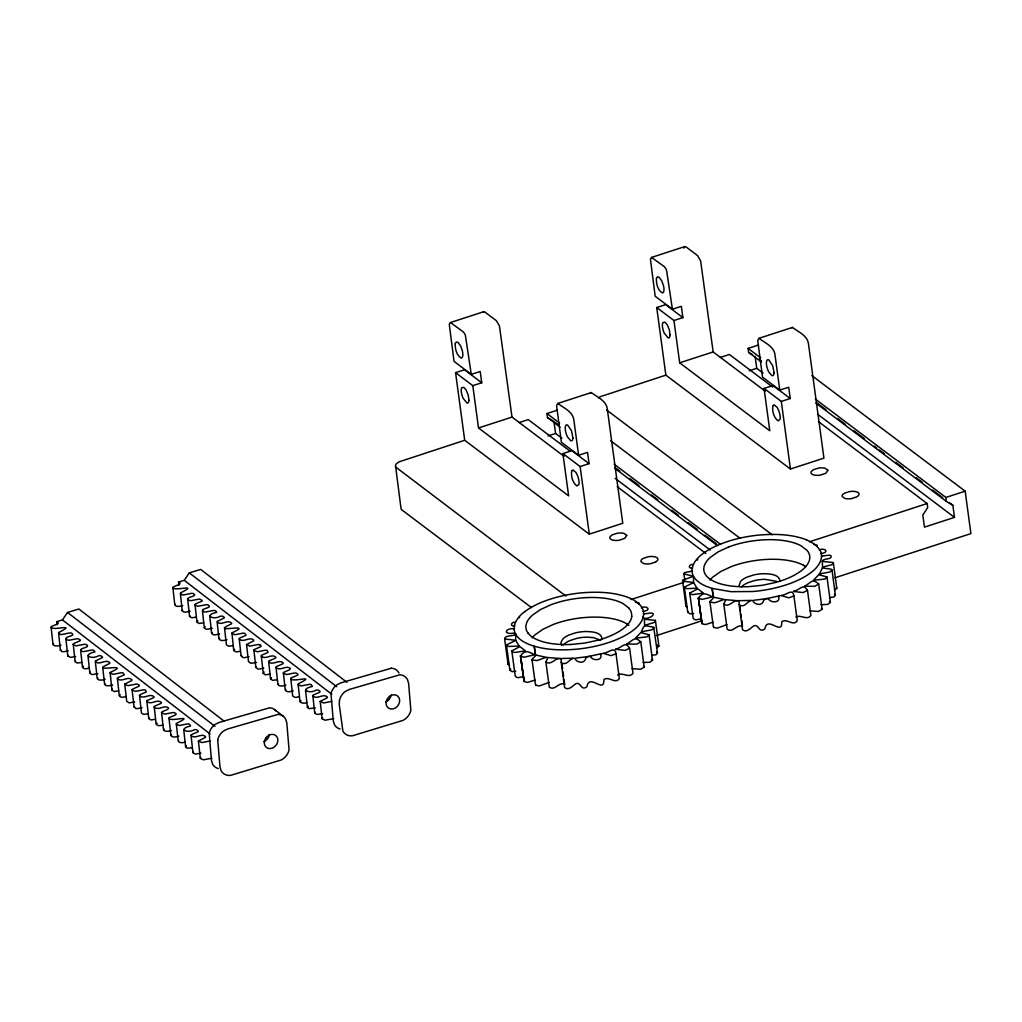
<?xml version="1.0" encoding="UTF-8"?>
<svg xmlns="http://www.w3.org/2000/svg" width="1022" height="1022" viewBox="0 0 1022 1022"><rect width="100%" height="100%" fill="white"/><g stroke="black" fill="none" stroke-linecap="round" stroke-linejoin="round"><path stroke-width="1.5" d="M655.409 620.392L654.284 622.487L644.601 625.298L644.409 619.191L655.409 620.392L658.871 646.147L656.878 647.884M833.313 562.573L832.189 564.668L822.812 567.031L819.503 573.917L829.838 572.013L831.934 570.11L831.014 569.126L822.569 567.977L822.314 561.372L833.313 562.573L836.788 588.314L834.795 590.064M649.072 634.764L646.99 636.923L635.492 638.098L641.497 631.877L641.842 632.822L649.072 634.764L652.47 659.931M826.977 576.945L824.895 579.091L813.41 580.266L819.401 574.057L819.746 575.003L826.977 576.945L830.388 602.111M561.231 662.397L561.206 659.024L559.775 658.513L573.495 658.245C569.228 659.062 566.329 666.536 561.231 662.397L564.629 687.576C569.024 691.191 572.959 685.264 576.306 683.488C581.186 682.198 580.866 691.242 586.922 686.784C589.285 672.834 604.219 694.04 603.874 679.975A2.568 1.086 -7.7 0 1 605.011 678.902C609.815 676.922 615.857 684.191 619.332 678.557L616.01 653.748C614.797 645.712 608.882 652.866 603.21 653.326L610.952 655.651L616.01 653.748M739.136 604.577L739.123 601.204L737.68 600.693L751.413 600.425C747.133 601.243 744.246 608.716 739.136 604.577L742.547 629.744C746.941 633.372 750.863 627.444 754.21 625.668C759.103 624.378 758.784 633.423 764.839 628.964C767.19 615.014 782.137 636.208 781.792 622.155A2.568 1.086 -7.7 0 1 782.929 621.069C787.719 619.102 793.775 626.371 797.249 620.724L793.915 595.915C792.702 587.88 786.799 595.047 781.115 595.494L788.869 597.832L793.915 595.915M545.876 661.988L547.549 658.398L546.872 657.44L559.302 658.487C554.448 658.577 551.075 665.565 545.876 661.988L549.274 687.154C555.048 691.255 558.97 681.431 564.604 684.203M723.793 604.168L725.467 600.566L724.79 599.62L737.22 600.668C732.352 600.744 728.98 607.745 723.793 604.168L727.191 629.335C732.953 633.436 736.888 623.599 742.521 626.384M531.529 607.63L402.272 510.208A12.762 5.417 -7.7 0 1 401.02 508.534L395.488 465.38A11.932 5.059 -7.7 0 1 399.615 461.663L464.703 440.278L589.285 534.161L622.768 523.277L607.387 409.528C606.646 400.79 597.321 397.175 591.291 392.563L557.795 403.447L556.581 405.593L561.385 442.296L578.618 455.275L587.548 452.376L589.068 463.656L580.138 466.556L562.905 453.564L571.835 450.664L589.068 463.656M822.288 561.244C823.438 557.769 832.649 560.069 831.014 555.764L829.315 555.163L821.42 556.109M111.922 689.965L110.133 672.412C134.38 661.579 86.615 674.047 108.881 663.853A2.568 1.099 -6.3 0 0 109.801 662.69C105.93 658.398 98.086 666.421 95.416 660.991L102.302 657.657A2.683 1.15 -6.3 0 0 102.226 656.75L101.025 655.92A2.568 1.099 -6.3 0 0 98.47 655.805C91.61 659.893 81.39 654.923 94.995 651.87L93.666 650.222L91.967 650.005L84.047 651.538A2.542 1.086 -6.3 0 1 81.862 651.206C76.688 647.871 91.929 647.859 86.295 644.537A2.568 1.099 -6.3 0 0 83.727 644.435L75.82 645.866L73.252 644.486A2.568 1.086 -6.3 0 1 74.172 643.323L79.422 641.101A2.568 1.099 -6.3 0 0 80.342 639.938L77.659 638.622L69.956 640.066A2.568 1.086 -6.3 0 1 67.388 639.964L66.008 638.967C65.536 635.837 76.446 636.297 71.566 633.167A2.568 1.099 -6.3 0 0 68.998 633.052L62.585 634.381A2.568 1.086 -6.3 0 1 60.017 634.279L58.586 632.554C77.48 623.101 54.626 630.727 51.279 627.585A2.542 1.086 -6.3 0 1 51.624 626.499L57.909 623.701L58.241 622.871L56.772 621.644L62.457 619.92L67.516 612.446L78.873 608.997L223.818 720.919M233.719 650.388L231.917 632.835C256.177 621.989 208.411 634.47 230.678 624.263A2.568 1.099 -6.3 0 0 231.598 623.101C227.727 618.821 219.871 626.831 217.213 621.402L224.099 618.067A2.683 1.15 -6.3 0 0 224.022 617.173L222.822 616.33A2.568 1.099 -6.3 0 0 220.254 616.228C213.406 620.316 203.186 615.333 216.792 612.28L215.463 610.645L213.764 610.428L205.844 611.948A2.542 1.086 -6.3 0 1 203.659 611.629C198.472 608.294 213.726 608.282 208.092 604.96A2.568 1.099 -6.3 0 0 205.524 604.845L197.616 606.276L195.049 604.909A2.568 1.086 -6.3 0 1 195.969 603.734L201.219 601.511A2.568 1.099 -6.3 0 0 202.126 600.348L199.456 599.045L191.753 600.489A2.568 1.086 -6.3 0 1 189.185 600.374L187.805 599.377C187.333 596.248 198.242 596.707 193.362 593.578A2.568 1.099 -6.3 0 0 190.795 593.475L184.382 594.791A2.568 1.086 -6.3 0 1 181.814 594.689L180.383 592.964C199.277 583.511 176.423 591.138 173.076 588.008A2.542 1.086 -6.3 0 1 173.421 586.909L179.706 584.124L180.038 583.281L178.569 582.067L184.254 580.33L189.3 572.869L200.67 569.407L346.88 682.313M654.054 627.546L651.921 629.833L641.586 631.749C643.937 623.433 645.597 626.103 653.684 627.163L657.44 652.956L656.239 654.668L651.653 655.46M68.333 650.81L64.488 651.602A2.568 1.086 -6.3 0 1 61.92 651.499L60.413 650.337L60.745 649.494M190.13 611.22L186.272 612.012A2.568 1.086 -6.3 0 1 183.717 611.91L182.21 610.747L182.542 609.917M192.264 747.772L187.128 748.193L185.634 747.031L186.541 745.868M315.338 707.914L308.925 708.604L307.43 707.441L308.337 706.279M519.304 617.697L519.572 617.033M640.781 641.79L636.91 644.128L626.614 644.026C633.602 640.347 634.023 635.863 640.781 641.79L644.205 667.149L640.538 669.282L632.107 668.644M818.699 583.971L814.828 586.309L804.531 586.206C811.506 582.514 811.941 578.043 818.699 583.971L822.11 609.316L818.456 611.463L810.024 610.824M60.962 645.125C59.417 645.866 52.646 647.13 53.348 643.86M182.759 605.535C181.213 606.289 174.443 607.541 175.145 604.27M184.905 742.074C183.411 742.93 177.598 743.313 178.595 740.503M306.689 702.497C305.437 703.966 297.926 702.983 300.979 700.594M141.994 707.684L138.136 708.476A2.568 1.086 -6.3 0 1 135.568 708.374L134.201 706.56M263.778 668.107L259.933 668.899A2.568 1.086 -6.3 0 1 257.365 668.784L255.998 666.97M520.479 655.869C525.449 649.238 528.246 651.793 534.698 654.719L524.043 657.248L520.479 655.869L524.12 681.47L527.454 682.428L535.132 680.026M698.384 598.049C703.353 591.419 706.164 593.974 712.602 596.886L701.961 599.429L698.384 598.049L702.025 623.65L705.359 624.595L713.049 622.206M515.65 633.525L515.688 640.283L504.638 638.954C504.268 634.24 518.857 636.949 514.002 633.116C501.329 635.02 506.542 627.214 514.654 628.9M629.578 648.191L625.234 650.388L615.41 649.238C622.883 647.463 624.966 640.743 629.578 648.191L632.988 673.357C629.067 678.812 622.36 671.709 617.658 675.057M807.495 590.358L803.139 592.568L793.315 591.419C800.788 589.643 802.883 582.923 807.495 590.358L810.893 615.538C807.061 620.827 800.66 614.286 795.883 616.981M549.006 682.415L539.437 685.928L535.937 685.34L535.681 684.229M726.923 624.595L717.355 628.108L713.854 627.521L713.586 626.409M105.164 679.247C103.516 680.09 96.617 681.214 97.716 677.842M134.623 701.999L129.066 702.893L126.677 701.156L124.761 684.127L131.429 680.678A2.542 1.086 -6.3 0 0 131.774 679.579C127.673 675.836 121.414 682.785 117.441 678.621A2.568 1.086 -6.3 0 1 118.36 677.445L124.301 674.814L123.125 672.974A2.568 1.099 -6.3 0 0 120.558 672.872L113.072 674.316L110.082 672.923M226.961 639.657C225.313 640.513 218.414 641.637 219.5 638.265M200.312 758.222L198.409 741.001L204.63 737.795A2.568 1.099 -6.3 0 0 205.55 736.632C201.59 732.57 195.291 739.558 191.229 735.661A2.568 1.099 -6.3 0 1 192.021 734.333L197.272 732.11A2.568 1.099 -6.3 0 0 198.191 730.947L197.042 729.989A2.568 1.099 -6.3 0 0 194.218 729.746C187.869 733.77 176.985 729.056 190.59 726.003L189.415 724.176A2.568 1.099 -6.3 0 0 186.847 724.061L179.144 725.505L176.499 724.291A2.542 1.086 -6.3 0 1 176.832 723.193C195.713 713.803 171.543 722.03 169.128 718.594A2.568 1.099 -6.3 0 1 169.92 717.265L175.171 715.042A2.568 1.099 -6.3 0 0 176.091 713.88L174.685 712.794A2.568 1.099 -6.3 0 0 172.118 712.692L164.849 714.123L161.757 712.909A2.568 1.099 -6.3 0 1 162.562 711.58L167.812 709.357L168.604 708.029C164.491 704.35 158.474 711.044 154.399 707.224A2.568 1.099 -6.3 0 1 155.191 705.895L160.441 703.673A2.568 1.099 -6.3 0 0 161.233 702.331C157.171 698.639 151.09 705.359 147.027 701.539A2.568 1.099 -6.3 0 1 147.82 700.198L153.07 697.975A2.568 1.099 -6.3 0 0 153.875 696.646C149.71 692.916 143.527 699.866 139.541 695.675A2.568 1.086 -6.3 0 1 140.461 694.513L146.299 691.958L145.482 690.169A2.568 1.099 -6.3 0 0 142.658 689.939L135.607 691.357L132.298 690.157A2.542 1.086 -6.3 0 1 132.643 689.071L138.788 686.362A2.542 1.086 -6.3 0 0 139.133 685.277L138.111 684.485A2.542 1.086 -6.3 0 0 135.939 684.152L127.801 685.685L124.761 684.127M256.42 662.409L250.863 663.304L248.474 661.566L246.558 644.537L253.226 641.088A2.542 1.086 -6.3 0 0 253.571 640.002C249.47 636.246 243.21 643.208 239.237 639.031A2.568 1.086 -6.3 0 1 240.157 637.869L246.098 635.224L244.922 633.397A2.568 1.099 -6.3 0 0 242.355 633.282L234.868 634.726L231.879 633.346M322.109 718.645L320.205 701.424L326.427 698.218A2.568 1.099 -6.3 0 0 327.347 697.042C323.386 692.993 317.088 699.968 313.026 696.084A2.568 1.099 -6.3 0 1 313.818 694.743L319.068 692.52A2.568 1.099 -6.3 0 0 319.988 691.357L318.838 690.399A2.568 1.099 -6.3 0 0 316.015 690.169C309.653 694.181 298.782 689.467 312.387 686.414L311.212 684.587A2.568 1.099 -6.3 0 0 308.644 684.485L300.941 685.928L298.283 684.702A2.542 1.086 -6.3 0 1 298.628 683.616C317.51 674.213 293.34 682.453 290.925 679.017A2.568 1.099 -6.3 0 1 291.717 677.675L296.968 675.465A2.568 1.099 -6.3 0 0 297.887 674.29L296.482 673.204A2.568 1.099 -6.3 0 0 293.914 673.102L286.633 674.546L283.554 673.332A2.568 1.099 -6.3 0 1 284.346 671.991L289.596 669.768L290.401 668.439C286.288 664.773 280.271 671.454 276.195 667.634A2.568 1.099 -6.3 0 1 276.988 666.306L282.238 664.083A2.568 1.099 -6.3 0 0 283.03 662.754C278.968 659.049 272.887 665.782 268.824 661.949A2.568 1.099 -6.3 0 1 269.616 660.621L274.867 658.398A2.568 1.099 -6.3 0 0 275.672 657.057C271.507 653.339 265.324 660.276 261.338 656.098A2.568 1.086 -6.3 0 1 262.258 654.923L268.096 652.381L267.279 650.58A2.568 1.099 -6.3 0 0 264.455 650.35L257.403 651.768L254.095 650.58A2.542 1.086 -6.3 0 1 254.44 649.481L260.584 646.773A2.542 1.086 -6.3 0 0 260.929 645.687L259.907 644.895M683.961 248.142L684.906 246.558L686.018 246.902L697.604 255.628L700.607 260.865L713.164 351.938L765.197 391.158M506.427 644.908L515.727 640.411L519.074 645.993L508.688 646.492L506.427 644.908L509.863 670.164L512.099 671.671L515.765 671.262M684.344 587.088L693.631 582.591L696.978 588.174L686.605 588.672L684.344 587.088L687.78 612.344L690.003 613.839L693.683 613.443M684.778 580.24L683.922 573.93L684.548 572.614L692.571 571.081M509.863 670.164L510.745 669.065M687.78 612.344L688.1 611.59M831.959 569.727L835.357 595.136L834.156 596.848L829.57 597.64M511.818 650.912L518.895 647.118L519.176 646.108L525.512 650.886L515.931 652.279A2.568 1.086 -7.7 0 1 513.108 652.1L511.818 650.912L515.229 676.04L516.519 677.267A2.568 1.086 -7.7 0 0 519.329 677.445L523.405 676.526M689.722 593.092L696.8 589.298L697.081 588.276L703.43 593.067L693.836 594.459A2.568 1.086 -7.7 0 1 691.025 594.28L689.722 593.092L693.146 618.208L694.423 619.447A2.568 1.086 -7.7 0 0 697.247 619.626L701.322 618.693M162.805 725.02C161.131 725.722 155.97 726.412 156.404 723.525L157.081 723.116M285.879 685.162C284.078 685.749 277.984 687.333 278.188 683.948M125.974 696.57L123.406 697.106A2.568 1.086 -6.3 0 1 120.839 697.004L119.344 695.841L120.251 694.666M249.049 656.724L245.203 657.516A2.568 1.086 -6.3 0 1 242.636 657.414L241.371 655.511M97.793 673.562L93.947 674.354A2.568 1.099 -6.3 0 1 91.124 674.124L89.821 672.898L90.345 672.157M219.589 633.972L215.744 634.764A2.568 1.099 -6.3 0 1 212.921 634.534L211.618 633.321L212.142 632.58M171.453 730.436C169.92 731.215 162.817 732.48 164.005 729.044M293.25 690.859C291.717 691.639 284.614 692.89 285.802 689.454M81.786 662.448L77.135 663.01L75.27 661.873L75.475 660.876M203.57 622.858L198.932 623.433L197.067 622.296L197.859 620.954M508.445 662.575L508.049 664.134L509.301 664.913M686.362 604.756L685.954 606.302L687.206 607.094M104.908 683.667C104.436 687.039 110.772 685.596 112.522 684.932M171.364 734.729C170.189 738.114 177.266 736.964 178.812 736.121M266.116 737.641L267.79 735.981A7.576 6.273 -52.3 0 1 275.71 735.508L277.013 736.99A7.576 6.273 -52.3 0 1 276.017 745.345L274.343 746.993A7.576 6.273 -52.3 0 1 265.707 746.801A7.576 6.273 -52.3 0 1 266.116 737.641M389.305 699.189L387.632 700.849A7.563 6.26 -52.3 0 1 385.639 701.961M523.967 680.754L520.517 655.677L524.12 681.47L524.452 680.282M701.884 622.935L698.422 597.857L702.025 623.65L702.37 622.462M639.044 604.36L639.159 603.044L635.39 602.303M816.948 546.54L817.076 545.224L813.959 544.407M524.797 611.59C517.937 616.496 510.808 625.783 515.714 634.368A65.229 27.671 -7.7 0 0 529.051 644.422C543.602 649.966 559.519 650.465 574.888 649.34A65.306 27.709 -7.7 0 0 597.27 645.776A65.561 27.811 -7.7 0 0 617.429 639.223A65.306 27.709 -7.7 0 0 632.937 630.485C639.798 625.566 646.939 616.292 642.02 607.707A65.229 27.671 -7.7 0 0 628.683 597.653C614.133 592.108 598.215 591.61 582.847 592.734A65.306 27.709 -7.7 0 0 560.49 596.311A65.561 27.811 -7.7 0 0 540.306 602.852A65.306 27.709 -7.7 0 0 524.835 611.616M697.719 559.021L697.362 560.133M83.421 666.229L82.514 667.392L83.753 668.426A2.542 1.086 -6.3 0 0 85.937 668.758L89.144 668.133M205.218 626.639L204.311 627.815L205.55 628.849A2.542 1.086 -6.3 0 0 207.734 629.169L212.218 628.287M483.227 312.017L484.862 312.042L496.449 320.767L499.439 326.005L512.009 417.078L564.042 456.297M234.69 649.392L234.242 649.634A2.542 1.086 -6.3 0 0 233.897 650.733L236.133 651.934L240.4 651.308M264.149 672.144L263.229 673.319L264.736 674.482A2.568 1.086 -6.3 0 0 267.304 674.584L269.872 674.06M483.751 311.697L450.459 322.543L449.271 324.319L454.036 361.392L471.27 374.371L480.199 371.471L481.72 382.752L472.79 385.652L455.557 372.66L464.486 369.76L481.72 382.752M684.906 246.558L651.614 257.403L650.426 259.179L655.191 296.252L672.425 309.244L681.355 306.332L682.875 317.612L673.945 320.512L656.724 307.533L665.654 304.62L682.875 317.612M590.575 392.921L591.291 392.563M656.724 307.533L665.859 375.138L790.44 469.021L823.924 458.137L808.543 344.388C807.802 335.65 798.476 332.035 792.446 327.423L758.963 338.308L757.736 340.467L762.54 377.156L779.773 390.136L788.703 387.236L790.223 398.516L781.293 401.416L764.06 388.424L772.99 385.524L790.223 398.516M791.731 327.781L792.446 327.423M643.132 611.424C652.432 609.993 646.453 605.113 641.446 607.822M821.049 553.605C830.337 552.174 824.371 547.294 819.363 550.002M728.699 546.962L718.211 551.816L710.252 557.424A53.374 22.637 -7.7 0 0 749.037 586.628L762.578 585.261L775.749 582.425A53.374 22.637 -7.7 0 0 806.869 550.206L800.814 545.646A53.374 22.637 -7.7 0 0 728.75 546.962M472.79 385.652L478.513 427.963L512.009 417.078M673.945 320.512L679.668 362.823L713.164 351.938M519.227 422.546L528.233 419.62L570.187 451.239M560.171 427.107L547.498 417.551L546.949 413.54L557.335 410.167M665.859 375.138L600.77 396.523A11.932 5.059 -7.7 0 0 598.573 397.826M720.382 357.419L729.401 354.481L772.619 387.057M761.339 361.967L748.653 352.411L748.117 348.4L758.503 345.027M548.06 435.909L555.572 433.456L561.908 438.234M749.215 370.769L756.727 368.329L763.064 373.107M630.983 599.556L683.769 582.399M809.513 541.775L927.158 503.539L927.708 507.538L922.815 515.114L924.437 527.148L954.497 517.375L952.862 505.341L949.068 502.479M815.301 399.04L945.874 497.446L965.164 491.186L970.9 533.612L834.923 577.8M656.431 635.582L701.756 620.839M851.518 498.595L856.717 496.909A8.534 3.615 -7.7 0 0 858.148 492.604A8.534 3.615 -7.7 0 0 849.601 491.556L844.415 493.243A8.534 3.615 -7.7 0 0 842.154 496.424L844.721 498.366A8.534 3.615 -7.7 0 0 851.543 498.595M196.211 617.173L191.753 617.773L189.568 616.432L187.652 598.892M75.692 656.494L70.773 657.402L67.784 656.022L65.855 638.482M233.042 645.61L228.775 646.236L226.399 644.882L224.508 627.661M118.603 690.885L114.336 691.511L112.101 690.31A2.542 1.086 -6.3 0 1 112.446 689.224M277.23 679.745L272.772 680.345L270.715 679.17A2.568 1.099 -6.3 0 1 271.52 677.842M148.075 713.637L145.507 714.174A2.568 1.086 -6.3 0 1 142.939 714.059L141.432 712.896L139.541 695.675M155.433 719.322L150.975 719.922L148.918 718.76A2.568 1.099 -6.3 0 1 149.033 717.84M299.331 696.812L295.064 697.438L292.701 696.071L290.772 678.48M322.709 713.612L317.152 714.493L314.917 713.305A2.542 1.086 -6.3 0 1 315.261 712.206M200.912 753.188L195.368 754.083L193.12 752.882A2.542 1.086 -6.3 0 1 193.465 751.796M713.19 597.116L724.061 599.467L715.017 602.75L710.111 602.15A2.568 1.086 -7.7 0 1 710.022 601.421L713.56 597.819L712.117 588.404L706.969 586.602A65.229 27.671 -7.7 0 1 693.631 576.549C688.713 567.964 695.854 558.676 702.714 553.771A65.306 27.709 -7.7 0 1 718.249 545.045A65.561 27.811 -7.7 0 1 738.382 538.466A65.306 27.709 -7.7 0 1 760.79 534.928C776.145 533.765 792.05 534.302 806.601 539.833M535.285 654.936L546.157 657.287L537.099 660.57L532.207 659.969A2.568 1.086 -7.7 0 1 532.117 659.241L535.656 655.639L534.212 646.223L535.387 654.923M643.502 613.928L651.397 612.983L653.109 613.583C654.961 616.764 642.25 620.954 643.196 616.407M331.818 701.424L323.693 702.957L320.205 701.424M333.721 718.645L325.149 720.203L322.275 718.99A2.542 1.086 -6.3 0 1 322.62 717.891M210.034 741.014L201.896 742.547L198.409 741.001M211.924 758.235L203.352 759.793L200.491 758.567A2.542 1.086 -6.3 0 1 200.823 757.481M692.903 564.412C689.16 563.991 687.308 568.935 692.763 568.066M514.986 622.232C511.256 621.81 509.403 626.754 514.858 625.898M571.106 644.473L584.661 643.081L597.844 640.245A53.374 22.637 -7.7 0 0 631.813 616.343M391.426 668.209L340.85 682.875L337.03 684.753A12.762 10.578 -52.3 0 0 330.987 693.683L333.261 720.778L334.386 724.496A12.775 10.578 -52.3 0 0 340.045 728.993M820.947 604.641L827.705 604.449L830.413 602.392A2.606 1.111 -7.7 0 0 829.391 601.524M643.03 662.46L649.8 662.269L652.509 660.212A2.606 1.111 -7.7 0 0 651.474 659.343M834.412 594.293L835.357 595.136M656.507 652.113L657.44 652.956M657.593 644.908L658.871 646.147M776.746 581.377L765.005 579.333A20.747 8.802 -7.7 0 0 754.364 580.624L747.963 582.706A20.747 8.802 -7.7 0 0 741.32 587.024M651.614 257.403L664.108 266.512A6.681 2.389 72 0 1 666.548 270.191L672.425 309.244M758.963 338.308C764.98 342.919 774.306 346.535 775.059 355.273L779.773 390.136M450.459 322.543L462.953 331.652A6.681 2.389 72 0 1 465.393 335.331L471.27 374.371M557.795 403.447C563.825 408.059 573.15 411.674 573.904 420.412L578.618 455.275M821.509 608.614L822.11 609.316M643.592 666.433L644.205 667.149M600.706 640.309L593.654 637.651L587.101 637.153A20.747 8.802 -7.7 0 0 576.459 638.443L570.046 640.526A20.747 8.802 -7.7 0 0 563.416 644.844M547.498 417.551L553.95 421.434L555.572 433.456M748.653 352.411L752.524 354.736M815.85 403.051L946.423 501.457L952.862 505.341M803.471 565.268L805.745 566.699M628.964 625.234L625.553 623.088A53.438 22.663 -7.7 0 0 605.407 617.646A53.425 22.663 -7.7 0 0 553.464 624.391L542.95 629.271L534.991 634.866A53.425 22.663 -7.7 0 0 532.13 637.843M811.775 375.572L965.164 491.186M748.117 348.4L760.79 357.956M758.899 359.156L761.441 361.073M817.217 403.115L826.095 409.796M837.503 418.394L845.105 424.13M853.983 430.824L864.127 438.464M874.27 446.103L876.799 448.019M879.342 449.935L884.413 453.755M895.821 462.353L903.422 468.089M916.108 477.632L922.444 482.41M932.588 490.062L942.718 497.701M817.574 414.191L954.497 517.375M818.379 421.549L927.158 503.539M679.668 362.823L769.783 430.735L764.06 388.424M606.698 410.065L772.095 534.723M610.607 440.712L739.915 538.172M546.949 413.54L559.634 423.095M614.145 464.18L720.625 544.432M555.214 422.393L559.021 425.254M616.062 468.255L619.869 471.116M630.012 478.756L638.878 485.45M651.563 495.006L657.9 499.784M671.837 510.285L678.186 515.062M688.317 522.715L697.196 529.396M704.797 535.132L716.218 543.73M614.682 468.191L717.367 545.582M615.155 478.373L710.226 550.028M617.224 486.689L705.895 553.515M478.513 427.963L568.628 495.874L562.905 453.564M565.843 596.018L395.386 466.811M189.3 572.869L336.762 686.733M184.254 580.33L331.895 694.347M274.829 709.741L283.324 716.307M67.516 612.446L214.965 726.323M62.457 619.92L210.098 733.937M628.952 608.026L622.896 603.465A53.374 22.637 -7.7 0 0 550.832 604.781L540.306 609.649L532.334 615.244A53.374 22.637 -7.7 0 0 527.825 632.759M836.418 587.382L836.788 588.314M682.555 581.135L693.593 582.463L693.401 576.37L682.543 580.151L685.954 606.302M246.558 644.537L249.598 646.108L257.736 644.575A2.542 1.086 -6.3 0 1 259.907 644.895M561.793 645.355L560.976 642.391L562.649 639.21A20.747 8.802 -7.7 0 1 569.292 634.892L575.68 632.81A20.747 8.802 -7.7 0 1 586.334 631.519C591.751 631.788 601.319 631.915 602.06 638.929M683.922 573.93L693.427 576.229M819.938 549.887C824.843 558.472 817.715 567.747 810.855 572.652A65.306 27.709 -7.7 0 1 795.346 581.403A65.561 27.811 -7.7 0 1 775.174 587.957A65.306 27.709 -7.7 0 1 752.805 591.521L730.896 591.674L712.117 588.404L713.292 597.104M709.92 601.805L713.394 627.061M532.015 659.624L535.477 684.881M945.874 497.446L946.423 501.457M781.293 401.416L790.44 469.021M755.105 356.295L756.727 368.329M739.864 606.25L740.503 610.977M740.937 614.12L741.359 617.262M741.78 620.418L742.419 625.132M580.138 466.556L589.285 534.161M561.959 664.083L562.598 668.797M563.02 671.939L563.659 676.666M564.08 679.809L564.719 684.523M504.638 638.954L508.049 664.134M455.557 372.66L464.703 440.278M276.017 667.289L277.92 684.459M253.916 650.222L255.87 667.634M154.22 706.879L156.123 724.049M132.119 689.812L134.074 707.211M312.847 695.727L314.738 712.947M305.527 690.22L307.43 707.441M298.117 684.357L300.008 701.577M283.388 672.974L285.279 690.195M268.645 661.604L270.549 678.825M261.338 656.098L263.229 673.319M239.237 639.031L241.077 655.983M202.407 610.594L204.311 627.815M195.049 604.909L196.914 621.798M178.569 582.067L178.914 585.197M191.05 735.316L192.941 752.537M172.897 587.663L174.788 604.883M183.73 729.81L185.634 747.031M176.321 723.934L178.211 741.154M168.975 718.057L170.904 735.648M161.591 712.564L163.482 729.785M146.849 701.181L148.752 718.402M117.441 678.621L119.28 695.56M102.711 667.238L104.602 684.459M80.61 650.171L82.514 667.392M73.252 644.486L75.117 661.387M56.772 621.644L57.117 624.774M51.1 627.24L52.991 644.46M217.137 621.964L218.989 639.005M209.753 615.908L211.618 633.321M95.353 661.553L97.192 678.595M87.956 655.498L89.821 672.898M180.409 593.654L182.21 610.747M58.612 633.231L60.413 650.337M779.978 581.109C779.237 574.096 769.668 573.955 764.252 573.687A20.747 8.802 -7.7 0 0 753.597 574.99L747.197 577.072A20.747 8.802 -7.7 0 0 740.567 581.39L738.983 586.091M806.384 539.897A65.229 27.671 -7.7 0 1 819.733 549.951M710.034 580.023A53.425 22.663 -7.7 0 1 712.896 577.047L720.868 571.451L731.356 566.584A53.425 22.663 -7.7 0 1 803.496 565.243M571.119 644.448A53.374 22.637 -7.7 0 1 536.857 639.555A53.31 22.612 -7.7 0 1 527.786 632.771M628.773 608.077A53.31 22.612 -7.7 0 1 631.622 616.381M67.784 656.022A2.568 1.086 -6.3 0 1 68.014 655.268M269.297 734.524A7.576 6.273 -52.3 0 1 267.521 738.778L265.835 740.439A7.576 6.273 -52.3 0 1 263.842 741.563M276.144 711.031A12.762 10.565 -52.3 0 0 269.629 707.799L219.053 722.465L215.233 724.33A12.762 10.565 -52.3 0 0 209.191 733.259L211.465 760.355L212.589 764.073A12.775 10.578 -52.3 0 0 218.248 768.57M189.568 616.432A2.568 1.086 -6.3 0 1 189.798 615.691M391.094 694.934A7.563 6.26 -52.3 0 1 389.305 699.189M391.426 668.209A12.762 10.578 -52.3 0 1 398.976 673.013M455.237 343.711C455.046 348.758 456.425 355.03 460.922 357.917A7.895 2.811 72 0 0 462.608 356.537A8.048 2.874 72 0 0 462.302 350.674L460.59 345.947L457.958 342.37L456.234 341.974L455.237 343.711M656.405 278.572C656.201 283.618 657.58 289.89 662.077 292.777A7.895 2.811 72 0 0 663.763 291.398A8.048 2.874 72 0 0 663.457 285.547L661.745 280.807L659.113 277.23L657.389 276.834L656.405 278.572M626.69 535.4L624.876 538.275L619.217 540.255A8.546 3.628 -7.7 0 1 610.019 536.793L612.114 534.902L617.301 533.216A8.546 3.628 -7.7 0 1 624.11 533.446L626.69 535.4M827.846 470.261L826.032 473.135L820.372 475.128A8.546 3.628 -7.7 0 1 811.174 471.653L813.269 469.762L818.456 468.076A8.546 3.628 -7.7 0 1 825.278 468.319L827.846 470.261M217.699 739.826L219.973 766.922L221.084 770.639A12.775 10.578 -52.3 0 0 230.602 775.379L281.165 759.998A12.775 10.578 -52.3 0 0 289.073 749.969L286.799 722.873L285.675 719.156A12.762 10.565 -52.3 0 0 278.125 714.365L227.548 729.018L223.729 730.896A12.762 10.578 -52.3 0 0 217.699 739.826M339.496 700.236L339.24 704.375L342.881 731.049A12.775 10.578 -52.3 0 0 352.398 735.789L402.962 720.421A12.775 10.578 -52.3 0 0 410.87 710.392L408.596 683.296L407.471 679.579A12.762 10.565 -52.3 0 0 399.921 674.776L349.345 689.441L345.525 691.306A12.762 10.578 -52.3 0 0 339.483 700.236M468.932 400.254L468.702 401.633A7.895 2.811 72 0 1 467.028 403.026L463.17 398.376A7.882 2.811 72 0 1 461.471 392.895A7.997 2.849 72 0 1 461.74 387.721L463.745 387.287L466.058 389.88L468.229 395.08L468.932 400.254M572.946 438.144L572.282 440.508L570.749 440.84L567.478 436.892A8.802 3.143 72 0 1 565.37 430.109A8.802 3.143 72 0 1 565.473 426.315A8.023 2.862 72 0 1 567.759 425.178L571.553 430.888L572.946 438.144M670.087 335.114L669.857 336.493A7.895 2.811 72 0 1 668.184 337.886L664.326 333.236A7.882 2.811 72 0 1 662.626 327.755A7.997 2.849 72 0 1 662.895 322.594L664.9 322.147L667.213 324.753L669.384 329.94L670.087 335.114M774.101 373.004L773.437 375.368L771.904 375.713L768.646 371.765A8.802 3.143 72 0 1 766.526 364.969A8.802 3.143 72 0 1 767.075 360.191A8.023 2.862 72 0 1 768.914 360.038L772.709 365.748L774.101 373.004M600.566 654.45C603.172 660.889 592.53 661.03 590.499 656.622A2.657 1.124 -7.7 0 0 588.314 656.52L602.15 653.543L600.566 654.45M778.483 596.631C781.089 603.069 770.447 603.21 768.403 598.79A2.657 1.124 -7.7 0 0 766.232 598.7L780.054 595.724L778.483 596.631M571.681 471.014C570.889 476.226 572.55 482.588 576.842 485.948L578.822 484.632A8.048 2.874 72 0 0 578.516 478.769A8.01 2.862 72 0 0 575.846 472.381L572.959 469.954L571.681 471.014M772.836 405.875C772.044 411.1 773.705 417.449 778.01 420.808L779.978 419.493A8.048 2.874 72 0 0 779.671 413.629A8.01 2.862 72 0 0 777.001 407.241L774.114 404.827L772.836 405.875M585.836 657.695C585.006 664.402 576.523 662.856 574.747 658.245L588.02 656.571L585.836 657.695M763.753 599.876C762.923 606.57 754.44 605.024 752.652 600.425L765.938 598.751L763.753 599.876M389.586 696.404L387.913 698.052A7.576 6.273 -52.3 0 0 386.916 706.419L388.219 707.888A7.576 6.273 -52.3 0 0 396.14 707.416L397.813 705.755A7.576 6.273 -52.3 0 0 398.797 697.4L397.507 695.918A7.576 6.273 -52.3 0 0 389.586 696.404M655.549 562.049L650.362 563.735A8.534 3.615 -7.7 0 1 643.566 563.492L640.986 561.551A8.534 3.615 -7.7 0 1 643.272 558.37L648.446 556.696A8.534 3.615 -7.7 0 1 656.993 557.744A8.534 3.615 -7.7 0 1 655.549 562.049"/></g></svg>
